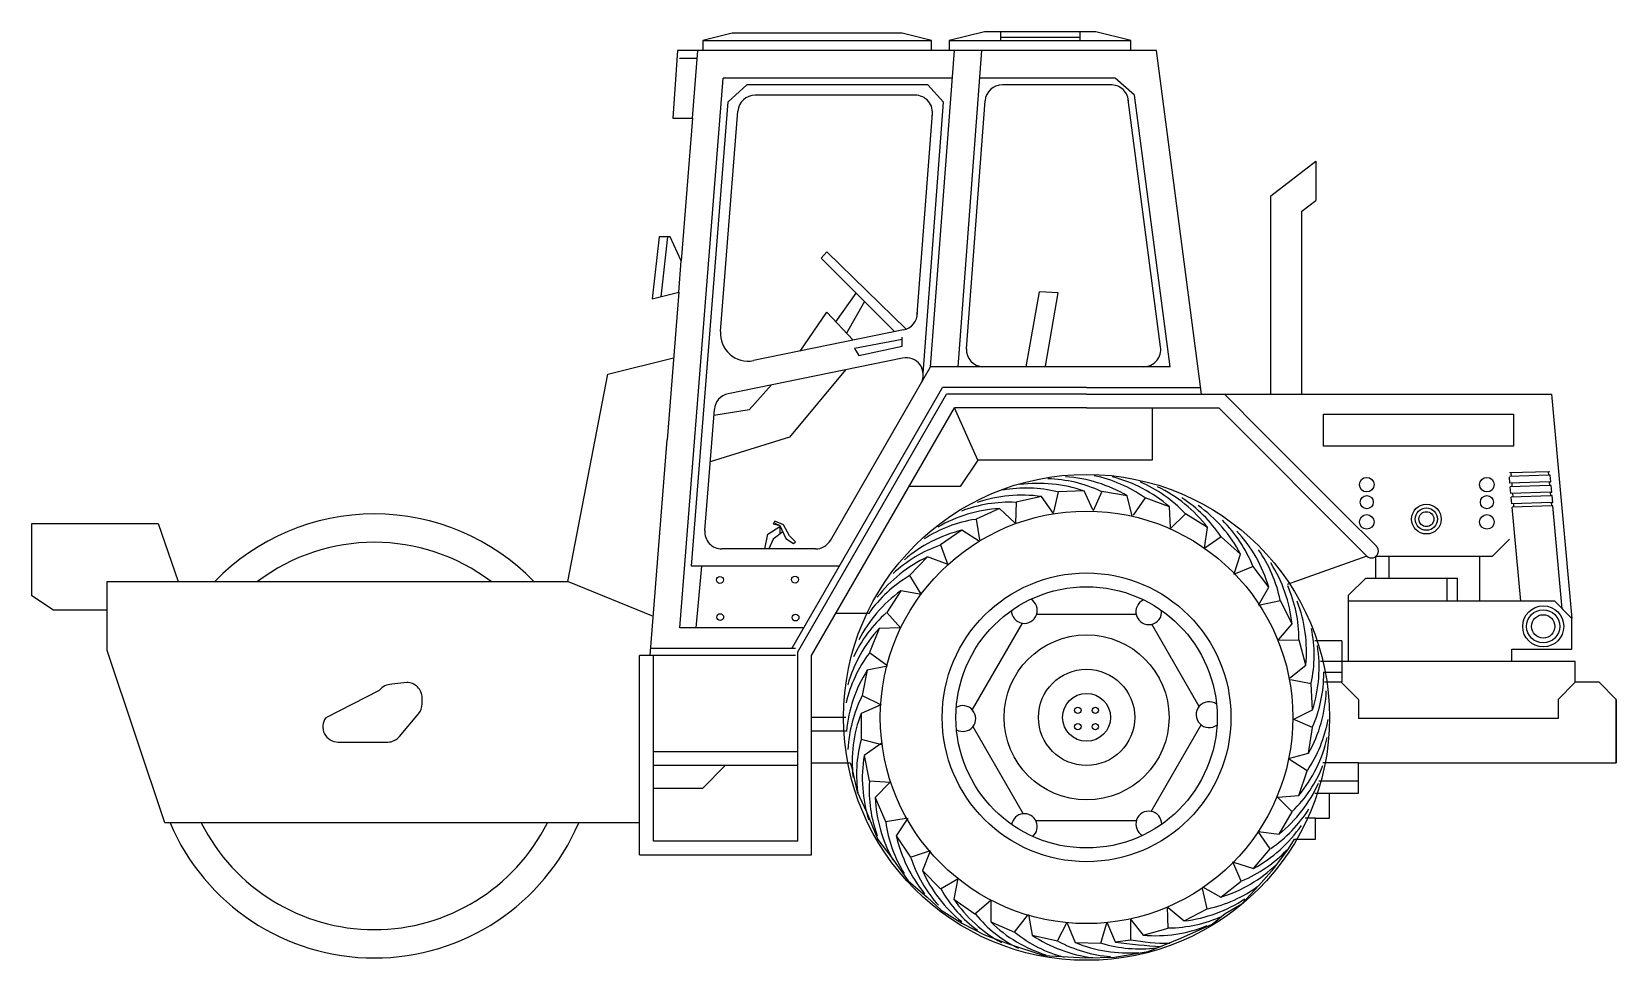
# Model space of a CAD drawing. Extents: x -2.18 to 2.43, y -0.01 to 2.69.
import ezdxf

# ---------------------------------------------------------------- set-up
doc = ezdxf.new("R2010")
doc.units = 0
doc.header["$MEASUREMENT"] = 0
doc.layers.get('0').update_dxf_attribs({"linetype": 'CONTINUOUS'})

msp = doc.modelspace()

# ---------------------------------------------------------------- linework, layer by layer
for p, q in [((-0.1442, 2.6905), (-0.2297, 2.6691)), ((0.3502, 2.6905), (-0.1442, 2.6905)), ((0.4356, 2.6691), (0.3502, 2.6905)), ((0.5894, 2.6947), (0.4868, 2.6691)), ((0.9131, 2.6947), (0.5894, 2.6947)), ((1.0157, 2.6691), (0.9131, 2.6947)), ((-0.3029, 2.64), (-0.3173, 2.4429)), ((-0.2297, 2.64), (-0.3029, 2.64)), ((-0.2597, 2.4429), (-0.2442, 2.64)), ((-0.2297, 2.6691), (-0.2297, 2.64)), ((0.4356, 2.64), (-0.2297, 2.64)), ((0.4356, 2.64), (0.4356, 2.6691)), ((0.4868, 2.64), (0.4356, 2.64)), ((0.4868, 2.6691), (0.4868, 2.64)), ((1.0157, 2.64), (0.4868, 2.64)), ((1.0157, 2.64), (1.0157, 2.6691)), ((1.0898, 2.64), (1.0157, 2.64)), ((1.2205, 1.64), (1.0898, 2.64)), ((-0.2965, 0.96), (-0.1702, 2.56)), ((0.4959, 2.56), (-0.1702, 2.56)), ((-0.1018, 2.54), (-0.1557, 2.4902)), ((0.4244, 2.54), (-0.1018, 2.54)), ((0.9696, 2.56), (0.5762, 2.56)), ((0.9582, 2.54), (0.6418, 2.54)), ((-0.2622, 1.14), (-0.1557, 2.4902)), ((0.3882, 2.51), (-0.0778, 2.51)), ((-0.1783, 1.8226), (-0.1277, 2.4639)), ((-0.3173, 2.4429), (-0.2597, 2.4429)), ((-0.2597, 2.4429), (-0.2924, 2.0285)), ((1.4223, 2.2173), (1.5535, 2.3185)), ((1.5535, 2.3185), (1.5535, 2.204)), ((1.4223, 1.64), (1.4223, 2.2173)), ((1.5129, 2.1727), (1.5535, 2.204)), ((1.5129, 1.64), (1.5129, 2.1727)), ((-0.3567, 2.0977), (-0.3771, 1.9174)), ((-0.3248, 2.0977), (-0.3567, 2.0977)), ((-0.3322, 2.0979), (-0.352, 1.9231)), ((-0.2924, 2.0285), (-0.3248, 2.0977)), ((-0.2997, 1.9366), (-0.2924, 2.0285)), ((-0.3771, 1.9174), (-0.2997, 1.9366)), ((-0.2997, 1.9366), (-0.3335, 1.5078)), ((-0.5061, 1.6984), (-0.3147, 1.7456)), ((0.1413, 1.215), (0.4329, 1.72)), ((0.5131, 1.72), (0.4329, 1.72)), ((1.1294, 1.72), (0.5131, 1.72)), ((-0.6228, 1.0951), (-0.5061, 1.6984)), ((0.0292, 0.9007), (0.4675, 1.66)), ((0.8865, 1.66), (0.4675, 1.66)), ((0.8865, 1.66), (1.2179, 1.66)), ((0.0465, 0.8907), (0.4791, 1.64)), ((0.8865, 1.64), (0.4791, 1.64)), ((0.8865, 1.64), (1.2205, 1.64)), ((1.2205, 1.64), (2.2387, 1.64)), ((1.2874, 1.64), (1.3993, 1.5281)), ((2.2387, 1.64), (2.2984, 0.9877)), ((-0.2239, 1.2439), (-0.1961, 1.5961)), ((0.0865, 0.88), (0.5022, 1.6)), ((0.8865, 1.6), (0.5022, 1.6)), ((0.5703, 1.4487), (0.5022, 1.6)), ((0.8865, 1.6), (1.2708, 1.6)), ((1.0777, 1.6), (1.0777, 1.4487)), ((1.2708, 1.6), (1.7011, 1.1697)), ((1.5753, 1.4886), (1.5753, 1.5822)), ((1.5753, 1.5822), (2.1285, 1.5822)), ((2.1285, 1.5822), (2.1285, 1.4886)), ((1.6362, 1.2912), (1.3993, 1.5281)), ((-0.383, 0.88), (-0.3335, 1.5078)), ((2.1285, 1.4886), (1.5753, 1.4886)), ((0.5703, 1.4487), (0.5191, 1.3718)), ((1.0777, 1.4487), (0.5703, 1.4487)), ((2.1181, 1.381), (2.1165, 1.3989)), ((2.2299, 1.4147), (2.2339, 1.4149)), ((2.2309, 1.4047), (2.2299, 1.4147)), ((2.2351, 1.4049), (2.2309, 1.4047)), ((2.2329, 1.3848), (2.2369, 1.3849)), ((2.2339, 1.3748), (2.2329, 1.3848)), ((2.2369, 1.3849), (2.2351, 1.4049)), ((0.5191, 1.3718), (0.3704, 1.3718)), ((2.1208, 1.351), (2.119, 1.371)), ((2.1236, 1.3211), (2.1218, 1.341)), ((2.2378, 1.375), (2.2339, 1.3748)), ((2.2359, 1.3549), (2.2396, 1.355)), ((2.2369, 1.3449), (2.2359, 1.3549)), ((2.2405, 1.345), (2.2369, 1.3449)), ((2.2396, 1.355), (2.2378, 1.375)), ((2.2396, 1.355), (2.2378, 1.375)), ((2.2423, 1.3251), (2.2405, 1.345)), ((1.6362, 1.2912), (1.7294, 1.198)), ((2.1493, 1.0377), (2.1245, 1.3111)), ((2.2389, 1.325), (2.2423, 1.3251)), ((2.2398, 1.315), (2.2389, 1.325)), ((2.2429, 1.3151), (2.2398, 1.315)), ((2.2701, 1.016), (2.2429, 1.3151)), ((0.098, 1.19), (-0.1741, 1.19)), ((1.7017, 1.1691), (1.4702, 1.0864)), ((0.1673, 1.14), (-0.2622, 1.14)), ((-1.9626, 1.0951), (-0.6213, 1.0951)), ((-1.9626, 0.8944), (-1.9626, 1.0951)), ((-0.6213, 1.0951), (-0.374, 0.9941)), ((2.2984, 0.9877), (2.2701, 1.016)), ((0.2552, 1.0025), (0.1572, 1.0025)), ((2.2984, 0.8983), (2.2984, 0.9877)), ((0.0634, 0.96), (-0.2965, 0.96)), ((-1.7949, 0.393), (-1.9626, 0.8944)), ((-0.4135, 0.3), (-0.4135, 0.88)), ((0.0403, 0.88), (-0.4135, 0.88)), ((0.0403, 0.9), (-0.3815, 0.9)), ((-0.3735, 0.34), (-0.3735, 0.88)), ((0.0465, 0.34), (0.0465, 0.8907)), ((0.0865, 0.5674), (0.0865, 0.88)), ((2.1233, 0.8624), (2.1233, 0.8983)), ((2.1233, 0.8983), (2.2984, 0.8983)), ((2.3079, 0.8624), (2.1233, 0.8624)), ((2.3079, 0.8023), (2.3079, 0.8624)), ((2.3774, 0.8023), (2.3079, 0.8023)), ((2.4274, 0.7523), (2.3774, 0.8023)), ((1.6774, 0.7523), (1.6774, 0.6966)), ((2.4274, 0.7523), (2.4274, 0.5674)), ((2.4274, 0.5674), (2.4274, 0.7523)), ((0.1865, 0.7), (0.0865, 0.7)), ((0.1876, 0.6599), (0.0865, 0.6599)), ((0.556, 0.6732), (0.7024, 0.4197)), ((0.0465, 0.6), (-0.3735, 0.6)), ((0.0465, 0.56), (-0.3735, 0.56)), ((-0.1643, 0.56), (-0.2308, 0.4934)), ((0.0865, 0.3), (0.0865, 0.5674)), ((0.0865, 0.5674), (0.1992, 0.5674)), ((0.1992, 0.5674), (0.203, 0.5571)), ((0.203, 0.5571), (0.2197, 0.483)), ((1.6774, 0.5674), (1.5738, 0.5674)), ((1.6774, 0.4794), (1.6774, 0.5674)), ((1.6774, 0.5674), (2.4274, 0.5674)), ((1.5617, 0.5153), (1.6774, 0.5153)), ((-0.2308, 0.4934), (-0.3735, 0.4934)), ((0.2197, 0.483), (0.246, 0.4256)), ((1.5508, 0.4794), (1.593, 0.4794)), ((1.593, 0.4067), (1.593, 0.4794)), ((1.593, 0.4794), (1.6774, 0.4794)), ((0.246, 0.4256), (0.2794, 0.3443)), ((-0.4135, 0.393), (-1.7949, 0.393)), ((0.7385, 0.4004), (1.0315, 0.4004)), ((1.5523, 0.3455), (1.5523, 0.4067)), ((1.5523, 0.4067), (1.593, 0.4067)), ((0.0465, 0.34), (-0.3735, 0.34)), ((0.2794, 0.3443), (0.32, 0.2917)), ((1.4738, 0.318), (1.4912, 0.3455)), ((1.4912, 0.3455), (1.5523, 0.3455)), ((-0.4135, 0.3), (0.0865, 0.3)), ((0.32, 0.2917), (0.3678, 0.2248)), ((1.4308, 0.2607), (1.4738, 0.318)), ((1.3878, 0.2104), (1.4308, 0.2607)), ((0.3678, 0.2248), (0.4227, 0.177)), ((1.3377, 0.1578), (1.3878, 0.2104)), ((0.4227, 0.177), (0.4634, 0.1387)), ((0.4634, 0.1387), (0.5255, 0.1005)), ((1.2899, 0.1291), (1.3377, 0.1578)), ((0.5255, 0.1005), (0.59, 0.067)), ((1.1609, 0.0574), (1.2517, 0.0981)), ((1.2517, 0.0981), (1.2899, 0.1291)), ((0.59, 0.067), (0.6592, 0.0407)), ((1.0653, 0.0192), (1.1609, 0.0574)), ((0.6592, 0.0407), (0.762, 0.0072)), ((0.762, 0.0072), (0.8838, 0)), ((0.8838, 0), (0.9674, 0.0024)), ((0.9674, 0.0024), (1.0653, 0.0192))]:
    msp.add_line(p, q)
at = {"color": 7}
for p, q in [((0.6369, 2.6691), (0.6369, 2.6947)), ((0.6369, 2.6788), (0.8672, 2.6788)), ((0.8672, 2.6947), (0.8672, 2.6691)), ((-0.2297, 2.6691), (0.4356, 2.6691)), ((0.4329, 1.72), (0.502, 2.64)), ((0.4868, 2.6691), (1.0157, 2.6691)), ((0.5131, 1.72), (0.5822, 2.64)), ((-0.246, 2.6172), (-0.2973, 2.6172)), ((0.4244, 2.54), (0.4706, 2.4901)), ((1.0261, 2.5104), (0.9696, 2.56)), ((0.4113, 1.7), (0.4706, 2.4901)), ((0.5371, 1.7721), (0.5912, 2.4934)), ((1.1017, 1.7776), (1.0077, 2.4965)), ((1.1294, 1.72), (1.0261, 2.5104)), ((0.3942, 1.8728), (0.438, 2.4563)), ((0.1146, 2.0362), (0.1313, 2.0547)), ((0.1146, 2.0362), (0.3279, 1.8227)), ((0.1313, 2.0547), (0.3616, 1.8296)), ((0.7108, 1.72), (0.7493, 1.9379)), ((0.8043, 1.9346), (0.7493, 1.9379)), ((0.1572, 1.8509), (0.2164, 1.9343)), ((0.241, 1.9097), (0.188, 1.818)), ((0.7668, 1.722), (0.8043, 1.9346)), ((0.0531, 1.7658), (0.1313, 1.8785)), ((0.1313, 1.8785), (0.2073, 1.7974)), ((0.3544, 1.8275), (-0.0824, 1.738)), ((0.3503, 1.7996), (0.2111, 1.7731)), ((0.3503, 1.7797), (0.3503, 1.8062)), ((0.2111, 1.7731), (0.2244, 1.7532)), ((0.2244, 1.7532), (0.3503, 1.7797)), ((0.3514, 1.7453), (-0.1562, 1.6412)), ((0.1856, 1.7113), (0.022, 1.5147)), ((-0.0301, 1.667), (-0.0951, 1.5945)), ((1.2205, 1.64), (1.2179, 1.66)), ((-0.0951, 1.5945), (-0.1976, 1.5781)), ((0.022, 1.5147), (-0.2082, 1.4435)), ((2.2299, 1.4147), (2.1165, 1.4109)), ((2.2309, 1.4047), (2.1165, 1.4009)), ((2.2329, 1.3848), (2.1181, 1.381)), ((2.1225, 1.4011), (2.1217, 1.4111)), ((0.7551, 1.3424), (0.6817, 1.3259)), ((0.7907, 1.2931), (0.7551, 1.3424)), ((0.804, 1.3563), (0.7903, 1.2965)), ((0.8791, 1.3586), (0.804, 1.3563)), ((0.9048, 1.3034), (0.8791, 1.3586)), ((0.9307, 1.357), (0.9053, 1.3011)), ((1.0048, 1.3442), (0.9307, 1.357)), ((1.0189, 1.285), (1.0048, 1.3442)), ((1.0568, 1.3385), (1.0217, 1.2881)), ((1.1273, 1.3126), (1.0568, 1.3385)), ((2.2339, 1.3748), (2.119, 1.371)), ((2.2359, 1.3549), (2.1208, 1.351)), ((2.2369, 1.3449), (2.1218, 1.341)), ((2.1249, 1.3712), (2.1241, 1.3812)), ((2.1273, 1.3412), (2.1265, 1.3512)), ((0.6334, 1.3076), (0.5649, 1.2767)), ((0.6782, 1.2664), (0.6334, 1.3076)), ((0.6817, 1.3259), (0.6796, 1.2645)), ((1.1306, 1.2519), (1.1273, 1.3126)), ((1.1746, 1.2919), (1.1302, 1.2495)), ((1.2386, 1.2524), (1.1746, 1.2919)), ((2.2389, 1.325), (2.1236, 1.3211)), ((2.2398, 1.315), (2.1245, 1.3111)), ((2.1297, 1.3113), (2.1289, 1.3213)), ((-0.0403, 1.233), (-0.0054, 1.2555)), ((-0.0204, 1.2704), (-0.0254, 1.2629)), ((-0.0254, 1.2629), (-0.0054, 1.2579)), ((0.0045, 1.2604), (-0.0204, 1.2704)), ((-0.0204, 1.2654), (-0.0054, 1.2579)), ((-0.0054, 1.2579), (0.012, 1.2206)), ((-0.0054, 1.2555), (-0.0054, 1.233)), ((0.022, 1.228), (0.0045, 1.2604)), ((0.5649, 1.2767), (0.5751, 1.2162)), ((1.2296, 1.1922), (1.2386, 1.2524)), ((-0.0489, 1.19), (-0.0403, 1.233)), ((-0.0254, 1.2181), (-0.0374, 1.19)), ((0.0032, 1.2395), (-0.0254, 1.2181)), ((0.012, 1.2206), (0.0344, 1.2056)), ((0.0394, 1.2106), (0.022, 1.228)), ((0.0344, 1.2056), (0.0394, 1.2106)), ((0.5238, 1.2444), (0.4619, 1.2018)), ((0.4619, 1.2018), (0.4828, 1.144)), ((0.5753, 1.212), (0.5238, 1.2444)), ((1.2781, 1.2249), (1.2272, 1.1906)), ((1.3345, 1.1752), (1.2781, 1.2249)), ((2.1165, 1.2183), (2.0665, 1.1683)), ((0.4239, 1.1668), (0.3718, 1.1126)), ((0.4808, 1.1453), (0.4239, 1.1668)), ((1.3155, 1.1174), (1.3345, 1.1752)), ((1.7274, 1.1683), (1.7274, 1.1051)), ((2.0665, 1.1683), (1.7278, 1.1683)), ((1.7659, 1.1683), (1.7659, 1.1051)), ((2.03, 1.0377), (2.03, 1.1683)), ((-0.2331, 1.14), (-0.2502, 0.96)), ((0.3718, 1.1126), (0.4039, 1.0602)), ((1.3711, 1.1388), (1.3143, 1.1154)), ((1.4164, 1.0788), (1.3711, 1.1388)), ((0.3462, 1.0682), (0.3051, 1.0053)), ((0.4061, 1.0576), (0.3462, 1.0682)), ((1.3862, 1.026), (1.4164, 1.0788)), ((1.6484, 1.0551), (1.6984, 1.1051)), ((1.6984, 1.1051), (1.9654, 1.1051)), ((1.934, 1.1051), (1.934, 1.0377)), ((1.9654, 1.0377), (1.9654, 1.1051)), ((1.4504, 1.0391), (1.3904, 1.0263)), ((1.4842, 0.972), (1.4504, 1.0391)), ((1.6484, 0.8624), (1.6484, 1.0551)), ((2.2484, 1.0377), (1.6484, 1.0377)), ((2.2984, 0.9877), (2.2484, 1.0377)), ((0.3051, 1.0053), (0.3462, 0.9598)), ((1.4451, 0.9254), (1.4842, 0.972)), ((2.2984, 0.8983), (2.2984, 0.9877)), ((0.2831, 0.9586), (0.2553, 0.8887)), ((0.3439, 0.9602), (0.2831, 0.9586)), ((1.5046, 0.9245), (1.4432, 0.924)), ((1.5243, 0.852), (1.5046, 0.9245)), ((1.6287, 0.9224), (1.5502, 0.9224)), ((1.6287, 0.9224), (1.6287, 0.8023)), ((0.2553, 0.8887), (0.3048, 0.8524)), ((2.1233, 0.8624), (2.1233, 0.8983)), ((2.1233, 0.8983), (2.2984, 0.8983)), ((0.2483, 0.837), (0.2335, 0.7632)), ((0.3078, 0.8494), (0.2483, 0.837)), ((1.4766, 0.8142), (1.5243, 0.852)), ((2.3079, 0.8624), (1.5674, 0.8624)), ((1.6287, 0.8302), (1.5743, 0.8302)), ((2.3079, 0.8023), (2.3079, 0.8624)), ((1.5398, 0.7972), (1.4796, 0.8095)), ((1.5439, 0.7222), (1.5398, 0.7972)), ((1.6274, 0.8023), (1.579, 0.8023)), ((1.6774, 0.7523), (1.6274, 0.8023)), ((2.3079, 0.8023), (2.2579, 0.7523)), ((2.3774, 0.8023), (2.3079, 0.8023)), ((2.3774, 0.8023), (2.4274, 0.7523)), ((0.2335, 0.7632), (0.2887, 0.7363)), ((2.2579, 0.7523), (2.2579, 0.6966)), ((0.2864, 0.7359), (0.2306, 0.7117)), ((0.2306, 0.7117), (0.2309, 0.6365)), ((1.5435, 0.6705), (1.4871, 0.6946)), ((1.4894, 0.6952), (1.5439, 0.7222)), ((2.2579, 0.6966), (1.6774, 0.6966)), ((1.5325, 0.5962), (1.5435, 0.6705)), ((0.2309, 0.6365), (0.2903, 0.6212)), ((0.2895, 0.6235), (0.2395, 0.5888)), ((0.2395, 0.5888), (0.2546, 0.5151)), ((1.4737, 0.5807), (1.5325, 0.5962)), ((1.5281, 0.5441), (1.4769, 0.5779)), ((0.2546, 0.5151), (0.3159, 0.5118)), ((0.314, 0.5105), (0.272, 0.4665)), ((1.504, 0.4729), (1.5281, 0.5441)), ((0.272, 0.4665), (0.3015, 0.3974)), ((1.4844, 0.4251), (1.441, 0.4685)), ((1.4433, 0.4682), (1.504, 0.4729)), ((1.4465, 0.3602), (1.4844, 0.4251)), ((0.3015, 0.3974), (0.3622, 0.4064)), ((0.3665, 0.4065), (0.3331, 0.3557)), ((1.5523, 0.4067), (1.5221, 0.4067)), ((0.3331, 0.3557), (0.3745, 0.293)), ((1.421, 0.3174), (1.3861, 0.3678)), ((1.3861, 0.3678), (1.4465, 0.3602)), ((0.3745, 0.293), (0.4326, 0.3128)), ((0.4313, 0.3108), (0.4088, 0.2544)), ((1.3361, 0.2233), (1.312, 0.2797)), ((1.314, 0.2786), (1.3721, 0.2603)), ((1.3721, 0.2603), (1.421, 0.3174)), ((0.4088, 0.2544), (0.462, 0.2012)), ((0.462, 0.2012), (0.5149, 0.2323)), ((0.5125, 0.2308), (0.5001, 0.1713)), ((1.2235, 0.2067), (1.2767, 0.1772)), ((1.2375, 0.1426), (1.2239, 0.2024)), ((1.2767, 0.1772), (1.3361, 0.2233)), ((0.5001, 0.1713), (0.5617, 0.1282)), ((0.5617, 0.1282), (0.6085, 0.168)), ((0.608, 0.1657), (0.6078, 0.1049)), ((1.1237, 0.0869), (1.1223, 0.1483)), ((1.1238, 0.1465), (1.1708, 0.1079)), ((1.1708, 0.1079), (1.2375, 0.1426)), ((0.6078, 0.1049), (0.6768, 0.0751)), ((0.6768, 0.0751), (0.7146, 0.1234)), ((0.7176, 0.1264), (0.7283, 0.0665)), ((0.8016, 0.0496), (0.8301, 0.1039)), ((0.8305, 0.1016), (0.853, 0.0451)), ((0.9282, 0.0431), (0.9452, 0.1021)), ((0.9456, 0.1045), (0.9697, 0.0469)), ((1.013, 0.1135), (1.0514, 0.0663)), ((1.0151, 0.0531), (1.0149, 0.1147)), ((0.7283, 0.0665), (0.8016, 0.0496)), ((0.9697, 0.0469), (1.0151, 0.0531)), ((1.0514, 0.0663), (1.1237, 0.0869)), ((0.853, 0.0451), (0.9282, 0.0431))]:
    msp.add_line(p, q, dxfattribs=at)
for points in [[(-1.9626, 1.0118), (-2.1189, 1.0118), (-2.1819, 1.054), (-2.1819, 1.2642), (-1.8136, 1.2642), (-1.7558, 1.0951)], [(0.6988, 0.974), (0.5537, 0.7227)], [(1.0307, 0.9996), (0.7415, 0.9996)], [(1.2141, 0.7317), (1.0761, 0.9708)], [(1.0745, 0.4265), (1.2197, 0.678)]]:
    msp.add_lwpolyline(points)
msp.add_lwpolyline([(-1.2904, 0.6281), (-1.1464, 0.6281, 0.222152), (-1.1121, 0.6441), (-1.0567, 0.7103, 0.175878), (-1.0463, 0.739), (-1.0463, 0.7569, 0.414214), (-1.091, 0.8016), (-1.1345, 0.7963, 0.240107), (-1.1707, 0.7779), (-1.3266, 0.699, 0.612764)], format="xyb", close=True)
for centre, radius in [((0.8865, 0.7), 0.7068), ((0.8865, 0.7), 0.6), ((0.8865, 0.7), 0.42), ((0.8865, 0.7), 0.38), ((2.2148, 0.9647), 0.0597), ((2.2148, 0.9647), 0.0482), ((2.2148, 0.9647), 0.0339), ((0.8865, 0.7), 0.24), ((0.8865, 0.7), 0.14), ((0.8865, 0.7), 0.0696), ((0.861, 0.7204), 0.00932), ((0.9121, 0.7204), 0.00932), ((0.861, 0.6728), 0.00932), ((0.9121, 0.6728), 0.00932)]:
    msp.add_circle(centre, radius)
for centre, radius in [((1.7015, 1.377), 0.0212), ((2.0511, 1.377), 0.0212), ((1.7015, 1.326), 0.0191), ((2.0511, 1.326), 0.0191), ((1.875, 1.2767), 0.0432), ((1.875, 1.2767), 0.0324), ((1.875, 1.2767), 0.0217), ((1.7015, 1.2686), 0.0212), ((2.0511, 1.2686), 0.0212), ((-0.18, 1.0997), 0.00995), ((0.0385, 1.1006), 0.00995), ((-0.1791, 0.9917), 0.00995), ((0.04, 0.9903), 0.00995)]:
    msp.add_circle(centre, radius, dxfattribs=at)
for centre, radius, start, end in [((0.6411, 2.49), 0.05, 89.1642, 176.0508), ((0.9582, 2.49), 0.05, 358.6357, 93.8933), ((-0.0778, 2.46), 0.05, 89.9999, 175.4893), ((0.3882, 2.46), 0.05, 348.5619, 91.365), ((0.3444, 1.8765), 0.05, 280.0779, 0.9537), ((-0.0985, 1.8163), 0.08, 175.4894, 281.5897), ((0.5871, 1.77), 0.05, 177.5783, 267.1436), ((1.0522, 1.77), 0.05, 271.3082, 8.7133), ((0.3615, 1.6963), 0.05, 330, 101.5897), ((-0.1463, 1.5922), 0.05, 101.418, 175.4893), ((0.7648, 1.0085), 0.3855, 64.8095, 88.7149), ((0.7994, 0.9986), 0.402, 59.2755, 86.2777), ((0.831, 1.0255), 0.3855, 54.4693, 78.3747), ((0.8632, 1.0095), 0.402, 48.9354, 75.9375), ((0.8907, 1.0304), 0.3855, 42.9184, 66.8238), ((0.6976, 0.9445), 0.402, 81.7752, 108.7774), ((0.7112, 0.9816), 0.3855, 76.3603, 100.2657), ((0.7471, 0.9788), 0.402, 70.8264, 97.8286), ((0.9191, 1.0083), 0.402, 37.3845, 64.3867), ((0.9543, 1.0149), 0.3855, 33.2295, 57.1349), ((0.6568, 0.9062), 0.402, 93.3261, 120.3283), ((0.6618, 0.9404), 0.3855, 87.3092, 111.2146), ((0.9785, 0.9883), 0.402, 27.6956, 54.6978), ((0.6225, 0.8951), 0.3855, 98.86, 122.7654), ((1.0117, 0.9979), 0.3855, 21.6787, 45.5841), ((-0.1741, 1.24), 0.05, 175.4894, 270), ((0.098, 1.24), 0.05, 270.0001, 330), ((0.5871, 0.8367), 0.3855, 109.2002, 133.1056), ((0.6188, 0.8538), 0.402, 103.6663, 130.6684), ((1.0302, 0.967), 0.402, 16.1448, 43.1469), ((0.5952, 0.8031), 0.402, 115.2171, 142.2193), ((1.0716, 0.965), 0.3855, 11.3385, 35.2439), ((0.5676, 0.78), 0.3855, 120.7511, 144.6565), ((1.0843, 0.9313), 0.402, 5.8046, 32.8068), ((0.5818, 0.7424), 0.402, 125.865, 152.8671), ((1.1186, 0.9278), 0.3855, 359.7877, 23.6931), ((1.1242, 0.8922), 0.402, 354.2537, 21.2559), ((0.5589, 0.7146), 0.3855, 131.3989, 155.3043), ((0.5791, 0.6866), 0.402, 137.4158, 164.418), ((1.163, 0.8809), 0.3855, 347.7534, 11.6588), ((0.5623, 0.6547), 0.3855, 142.9497, 166.8551), ((1.161, 0.8449), 0.402, 342.2194, 9.2216), ((0.5883, 0.6225), 0.402, 147.756, 174.7582), ((1.1911, 0.8279), 0.3855, 336.2025, 0.1079), ((0.5775, 0.5881), 0.3855, 153.2899, 177.1953), ((1.182, 0.7931), 0.402, 330.6686, 357.6708), ((0.6067, 0.5696), 0.402, 159.3068, 186.309), ((1.2097, 0.7622), 0.3855, 325.8623, 349.7677), ((0.6029, 0.5338), 0.3855, 164.8408, 188.7462), ((1.1945, 0.7296), 0.402, 320.3284, 347.3306), ((0.6362, 0.5237), 0.402, 170.6872, 197.6893), ((1.2161, 0.7026), 0.3855, 314.3115, 338.2169), ((0.6396, 0.4879), 0.3855, 176.2211, 200.1265), ((1.1947, 0.6737), 0.402, 308.7776, 335.7797), ((0.6737, 0.4822), 0.402, 182.238, 209.2402), ((1.2067, 0.6384), 0.3855, 303.9928, 327.8983), ((0.6842, 0.4478), 0.3855, 187.7719, 211.6773), ((1.1805, 0.6138), 0.402, 298.4589, 325.4611), ((0.7254, 0.4432), 0.402, 192.5782, 219.5804), ((0.742, 0.4113), 0.3855, 198.1121, 222.0175), ((1.1905, 0.5807), 0.3855, 292.442, 316.3474), ((0.7757, 0.4187), 0.402, 204.129, 231.1312), ((1.1598, 0.5618), 0.402, 286.9081, 313.9102), ((0.7983, 0.3907), 0.3855, 209.663, 233.5684), ((1.1584, 0.5204), 0.3855, 282.1018, 306.0072), ((0.8328, 0.397), 0.402, 214.1609, 241.163), ((1.1249, 0.5073), 0.402, 276.5679, 303.5701), ((0.8599, 0.3734), 0.3855, 219.6948, 243.6002), ((0.8885, 0.3927), 0.402, 225.7117, 252.7139), ((1.0863, 0.4668), 0.402, 265.017, 292.0192), ((1.1218, 0.4729), 0.3855, 270.551, 294.4564), ((0.9198, 0.3749), 0.3855, 231.2456, 255.151), ((0.9529, 0.4), 0.402, 236.0519, 263.0541), ((0.9868, 0.3882), 0.3855, 241.5858, 265.4912), ((1.2412, 2.1027), 2.0741, 262.5118, 266.1974), ((1.1207, 0.6062), 0.5631, 259.1881, 270.8061), ((1.0062, 0.4168), 0.402, 247.6027, 274.6049), ((1.0419, 0.412), 0.3855, 253.1367, 277.0421)]:
    msp.add_arc(centre, radius, start, end, dxfattribs=at)
for centre, radius, start, end in [((-1.1852, 0.6459), 0.6459, 44.0667, 135.9333), ((-1.1852, 0.6459), 0.5633, 52.8879, 127.1121), ((1.7152, 1.1838), 0.02, 225, 45.0001), ((0.7056, 1.0111), 0.0376, 180.2774, 60.0751), ((1.0675, 1.0074), 0.0376, 113.6825, 5.3412), ((1.2429, 0.7076), 0.0376, 54.9662, 307.4698), ((0.5265, 0.6966), 0.0376, 240.9427, 120.1368), ((0.7056, 0.3821), 0.0376, 310.7526, 169.9632), ((1.0675, 0.3895), 0.0376, 359.5978, 240.873), ((-1.1852, 0.6459), 0.6459, 203.0479, 336.9521), ((-1.1852, 0.6459), 0.5633, 206.6729, 333.3271)]:
    msp.add_arc(centre, radius, start, end)

doc.saveas('drawing.dxf')
